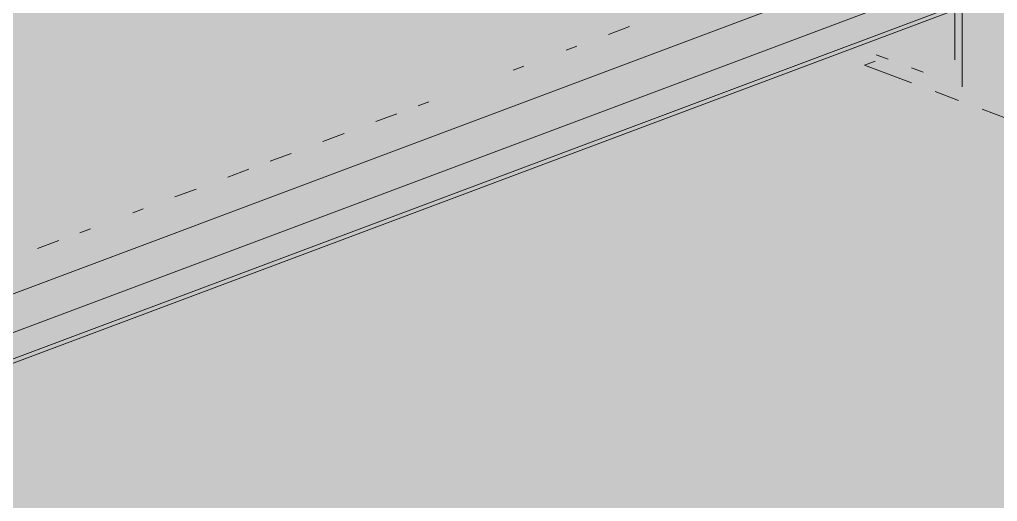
# Paper-space layout '03 3D Building and Roof' of a CAD drawing. Header units: millimetres. Extents: x 5 to 415, y 5 to 292.
# Drawn here: x 133.28 to 139.06, y 103.33 to 106.17 of the extents above; entities that cross this region are included whole.
import ezdxf

# ---------------------------------------------------------------- set-up
doc = ezdxf.new("R2010")
doc.units = ezdxf.units.MM
doc.layers.add('EXISTING', color=7, linetype='Continuous')
doc.layers.add('IMAGES', color=7, linetype='Continuous')

# ---------------------------------------------------------------- blocks, each defined once
blk = doc.blocks.new('SHEET_03')
at = {"layer": 'EXISTING', "color": 250, "lineweight": 9}
for p, q in [((130.9535, 103.6975), (138.6389, 106.5765)), ((138.9365, 106.4596), (131.1887, 103.5572)), ((131.5158, 103.5229), (139.0138, 106.3317)), ((131.5158, 103.4974), (138.8888, 106.2594)), ((138.856, 105.777), (138.856, 106.278)), ((138.8115, 106.2231), (138.8115, 105.9368)), ((136.7644, 106.087), (136.8893, 106.1339)), ((136.5144, 105.9934), (136.5769, 106.0168)), ((138.4171, 105.9414), (138.3477, 105.9674)), ((136.202, 105.8764), (136.2645, 105.8998)), ((138.2783, 105.906), (138.3407, 105.9294)), ((138.2783, 105.906), (138.556, 105.802)), ((138.6254, 105.8634), (138.556, 105.8894)), ((138.6949, 105.7499), (138.8338, 105.6979)), ((135.6397, 105.6657), (135.7022, 105.6891)), ((135.3898, 105.5721), (135.5147, 105.6189)), ((138.9726, 105.6459), (139.3892, 105.4898)), ((135.0773, 105.4551), (135.2023, 105.5019)), ((134.7649, 105.338), (134.8899, 105.3849)), ((134.515, 105.2444), (134.64, 105.2912)), ((134.2026, 105.1274), (134.3275, 105.1742)), ((133.9527, 105.0338), (134.0151, 105.0572)), ((133.6402, 104.9167), (133.7027, 104.9401)), ((133.3903, 104.8231), (133.5153, 104.8699))]:
    blk.add_line(p, q, dxfattribs=at)
at = {"layer": 'IMAGES', "color": 7}
for points in [[(137.6504, 106), (137.8218, 106), (137.6504, 106.5143), (137.8218, 106.5143)], [(137.8218, 106.1714), (137.9931, 106.1714), (137.8218, 106.5143), (137.9931, 106.5143)], [(139.0213, 106.1714), (139.1927, 106.1714), (139.0213, 106.5143), (139.1927, 106.5143)], [(124.7982, 106.1714), (136.2795, 106.1714), (124.7982, 106.3429), (136.2795, 106.3429)], [(136.2795, 106.1714), (136.4509, 106.1714), (136.2795, 106.3429), (136.4509, 106.3429)], [(136.4509, 106.1714), (136.6222, 106.1714), (136.4509, 106.3429), (136.6222, 106.3429)], [(136.6222, 106.1714), (136.7936, 106.1714), (136.6222, 106.3429), (136.7936, 106.3429)], [(136.7936, 106.1714), (136.965, 106.1714), (136.7936, 106.3429), (136.965, 106.3429)], [(136.965, 106.1714), (137.479, 106.1714), (136.965, 106.3429), (137.479, 106.3429)], [(137.479, 106), (137.6504, 106), (137.479, 106.3429), (137.6504, 106.3429)], [(137.9931, 106.1714), (138.1645, 106.1714), (137.9931, 106.3429), (138.1645, 106.3429)], [(138.1645, 106.1714), (138.5072, 106.1714), (138.1645, 106.3429), (138.5072, 106.3429)], [(138.5072, 106), (138.6786, 106), (138.5072, 106.3429), (138.6786, 106.3429)], [(138.6786, 106.1714), (139.0213, 106.1714), (138.6786, 106.3429), (139.0213, 106.3429)], [(125.1409, 106), (135.7654, 106), (125.1409, 106.1714), (135.7654, 106.1714)], [(135.7654, 106), (135.9368, 106), (135.7654, 106.1714), (135.9368, 106.1714)], [(135.9368, 106), (136.2795, 106), (135.9368, 106.1714), (136.2795, 106.1714)], [(136.2795, 106), (136.4509, 106), (136.2795, 106.1714), (136.4509, 106.1714)], [(136.4509, 106), (136.6222, 106), (136.4509, 106.1714), (136.6222, 106.1714)], [(136.6222, 106), (136.7936, 106), (136.6222, 106.1714), (136.7936, 106.1714)], [(136.7936, 106), (137.479, 106), (136.7936, 106.1714), (137.479, 106.1714)], [(137.8218, 106), (138.3359, 106), (137.8218, 106.1714), (138.3359, 106.1714)], [(138.3359, 105.8286), (138.5072, 105.8286), (138.3359, 106.1714), (138.5072, 106.1714)], [(138.6786, 106), (138.8499, 106), (138.6786, 106.1714), (138.8499, 106.1714)], [(138.8499, 105.6571), (139.0213, 105.6571), (138.8499, 106.1714), (139.0213, 106.1714)], [(139.0213, 106), (139.1927, 106), (139.0213, 106.1714), (139.1927, 106.1714)], [(125.655, 105.8286), (135.2513, 105.8286), (125.655, 106), (135.2513, 106)], [(135.2513, 105.8286), (135.4227, 105.8286), (135.2513, 106), (135.4227, 106)], [(135.4227, 105.8286), (135.594, 105.8286), (135.4227, 106), (135.594, 106)], [(135.594, 105.8286), (135.7654, 105.8286), (135.594, 106), (135.7654, 106)], [(135.7654, 105.8286), (135.9368, 105.8286), (135.7654, 106), (135.9368, 106)], [(135.9368, 105.8286), (136.1081, 105.8286), (135.9368, 106), (136.1081, 106)], [(136.1081, 105.8286), (136.2795, 105.8286), (136.1081, 106), (136.2795, 106)], [(136.2795, 105.8286), (136.7936, 105.8286), (136.2795, 106), (136.7936, 106)], [(136.7936, 105.8286), (136.965, 105.8286), (136.7936, 106), (136.965, 106)], [(136.965, 105.8286), (137.1363, 105.8286), (136.965, 106), (137.1363, 106)], [(137.1363, 105.8286), (137.6504, 105.8286), (137.1363, 106), (137.6504, 106)], [(137.6504, 105.8286), (138.1645, 105.8286), (137.6504, 106), (138.1645, 106)], [(138.1645, 105.8286), (138.3359, 105.8286), (138.1645, 106), (138.3359, 106)], [(138.5072, 105.8286), (138.6786, 105.8286), (138.5072, 106), (138.6786, 106)], [(138.6786, 105.8286), (138.8499, 105.8286), (138.6786, 106), (138.8499, 106)], [(139.0213, 105.8286), (139.364, 105.8286), (139.0213, 106), (139.364, 106)], [(126.1691, 105.6571), (134.5659, 105.6571), (126.1691, 105.8286), (134.5659, 105.8286)], [(134.5659, 105.6571), (134.7372, 105.6571), (134.5659, 105.8286), (134.7372, 105.8286)], [(134.7372, 105.6571), (134.9086, 105.6571), (134.7372, 105.8286), (134.9086, 105.8286)], [(134.9086, 105.6571), (135.2513, 105.6571), (134.9086, 105.8286), (135.2513, 105.8286)], [(135.2513, 105.6571), (135.4227, 105.6571), (135.2513, 105.8286), (135.4227, 105.8286)], [(135.4227, 105.6571), (135.594, 105.6571), (135.4227, 105.8286), (135.594, 105.8286)], [(135.594, 105.6571), (135.7654, 105.6571), (135.594, 105.8286), (135.7654, 105.8286)], [(135.7654, 105.6571), (135.9368, 105.6571), (135.7654, 105.8286), (135.9368, 105.8286)], [(135.9368, 105.6571), (136.1081, 105.6571), (135.9368, 105.8286), (136.1081, 105.8286)], [(136.1081, 105.6571), (136.2795, 105.6571), (136.1081, 105.8286), (136.2795, 105.8286)], [(136.2795, 105.6571), (136.4509, 105.6571), (136.2795, 105.8286), (136.4509, 105.8286)], [(136.4509, 105.6571), (136.7936, 105.6571), (136.4509, 105.8286), (136.7936, 105.8286)], [(136.7936, 105.6571), (137.1363, 105.6571), (136.7936, 105.8286), (137.1363, 105.8286)], [(137.1363, 105.6571), (137.3077, 105.6571), (137.1363, 105.8286), (137.3077, 105.8286)], [(137.3077, 105.6571), (137.9931, 105.6571), (137.3077, 105.8286), (137.9931, 105.8286)], [(137.9931, 105.6571), (138.1645, 105.6571), (137.9931, 105.8286), (138.1645, 105.8286)], [(138.1645, 105.6571), (138.3359, 105.6571), (138.1645, 105.8286), (138.3359, 105.8286)], [(138.3359, 105.6571), (138.6786, 105.6571), (138.3359, 105.8286), (138.6786, 105.8286)], [(138.6786, 105.6571), (138.8499, 105.6571), (138.6786, 105.8286), (138.8499, 105.8286)], [(139.0213, 105.6571), (139.1927, 105.6571), (139.0213, 105.8286), (139.1927, 105.8286)], [(126.5118, 105.4857), (134.3945, 105.4857), (126.5118, 105.6571), (134.3945, 105.6571)], [(134.3945, 105.4857), (134.5659, 105.4857), (134.3945, 105.6571), (134.5659, 105.6571)], [(134.5659, 105.4857), (134.7372, 105.4857), (134.5659, 105.6571), (134.7372, 105.6571)], [(134.7372, 105.4857), (134.9086, 105.4857), (134.7372, 105.6571), (134.9086, 105.6571)], [(134.9086, 105.4857), (135.08, 105.4857), (134.9086, 105.6571), (135.08, 105.6571)], [(135.08, 105.3143), (135.2513, 105.3143), (135.08, 105.6571), (135.2513, 105.6571)], [(135.2513, 105.4857), (135.4227, 105.4857), (135.2513, 105.6571), (135.4227, 105.6571)], [(135.4227, 105.4857), (136.1081, 105.4857), (135.4227, 105.6571), (136.1081, 105.6571)], [(136.1081, 105.4857), (136.965, 105.4857), (136.1081, 105.6571), (136.965, 105.6571)], [(136.965, 105.4857), (137.3077, 105.4857), (136.965, 105.6571), (137.3077, 105.6571)], [(137.3077, 105.4857), (137.6504, 105.4857), (137.3077, 105.6571), (137.6504, 105.6571)], [(137.6504, 105.4857), (137.9931, 105.4857), (137.6504, 105.6571), (137.9931, 105.6571)], [(137.9931, 105.4857), (138.5072, 105.4857), (137.9931, 105.6571), (138.5072, 105.6571)], [(138.5072, 105.4857), (138.6786, 105.4857), (138.5072, 105.6571), (138.6786, 105.6571)], [(138.6786, 105.4857), (138.8499, 105.4857), (138.6786, 105.6571), (138.8499, 105.6571)], [(138.8499, 105.4857), (139.0213, 105.4857), (138.8499, 105.6571), (139.0213, 105.6571)], [(139.0213, 105.4857), (139.1927, 105.4857), (139.0213, 105.6571), (139.1927, 105.6571)], [(127.0259, 105.3143), (133.7091, 105.3143), (127.0259, 105.4857), (133.7091, 105.4857)], [(133.7091, 105.3143), (133.8804, 105.3143), (133.7091, 105.4857), (133.8804, 105.4857)], [(133.8804, 105.3143), (134.0518, 105.3143), (133.8804, 105.4857), (134.0518, 105.4857)], [(134.0518, 105.3143), (134.3945, 105.3143), (134.0518, 105.4857), (134.3945, 105.4857)], [(134.3945, 105.3143), (134.5659, 105.3143), (134.3945, 105.4857), (134.5659, 105.4857)], [(134.5659, 105.3143), (134.7372, 105.3143), (134.5659, 105.4857), (134.7372, 105.4857)], [(134.7372, 105.3143), (135.08, 105.3143), (134.7372, 105.4857), (135.08, 105.4857)], [(135.2513, 105.3143), (135.4227, 105.3143), (135.2513, 105.4857), (135.4227, 105.4857)], [(135.4227, 105.3143), (135.7654, 105.3143), (135.4227, 105.4857), (135.7654, 105.4857)], [(135.7654, 105.3143), (136.4509, 105.3143), (135.7654, 105.4857), (136.4509, 105.4857)], [(136.4509, 105.3143), (136.7936, 105.3143), (136.4509, 105.4857), (136.7936, 105.4857)], [(136.7936, 105.3143), (137.1363, 105.3143), (136.7936, 105.4857), (137.1363, 105.4857)], [(137.1363, 105.3143), (137.3077, 105.3143), (137.1363, 105.4857), (137.3077, 105.4857)], [(137.3077, 105.3143), (137.479, 105.3143), (137.3077, 105.4857), (137.479, 105.4857)], [(137.479, 105.3143), (137.6504, 105.3143), (137.479, 105.4857), (137.6504, 105.4857)], [(137.6504, 105.3143), (138.6786, 105.3143), (137.6504, 105.4857), (138.6786, 105.4857)], [(138.6786, 105.3143), (138.8499, 105.3143), (138.6786, 105.4857), (138.8499, 105.4857)], [(138.8499, 105.3143), (139.0213, 105.3143), (138.8499, 105.4857), (139.0213, 105.4857)], [(139.0213, 105.3143), (139.1927, 105.3143), (139.0213, 105.4857), (139.1927, 105.4857)], [(127.3686, 105.1429), (133.3663, 105.1429), (127.3686, 105.3143), (133.3663, 105.3143)], [(133.3663, 105.1429), (133.5377, 105.1429), (133.3663, 105.3143), (133.5377, 105.3143)], [(133.5377, 105.1429), (133.7091, 105.1429), (133.5377, 105.3143), (133.7091, 105.3143)], [(133.7091, 105.1429), (133.8804, 105.1429), (133.7091, 105.3143), (133.8804, 105.3143)], [(133.8804, 105.1429), (134.2231, 105.1429), (133.8804, 105.3143), (134.2231, 105.3143)], [(134.2231, 105.1429), (134.3945, 105.1429), (134.2231, 105.3143), (134.3945, 105.3143)], [(134.3945, 105.1429), (135.2513, 105.1429), (134.3945, 105.3143), (135.2513, 105.3143)], [(135.2513, 105.1429), (135.9368, 105.1429), (135.2513, 105.3143), (135.9368, 105.3143)], [(135.9368, 105.1429), (136.1081, 105.1429), (135.9368, 105.3143), (136.1081, 105.3143)], [(136.1081, 105.1429), (136.2795, 105.1429), (136.1081, 105.3143), (136.2795, 105.3143)], [(136.2795, 105.1429), (136.4509, 105.1429), (136.2795, 105.3143), (136.4509, 105.3143)], [(136.4509, 105.1429), (136.6222, 105.1429), (136.4509, 105.3143), (136.6222, 105.3143)], [(136.6222, 105.1429), (139.1927, 105.1429), (136.6222, 105.3143), (139.1927, 105.3143)], [(133.195, 104.9714), (133.3663, 104.9714), (133.195, 105.1429), (133.3663, 105.1429)], [(133.3663, 104.9714), (133.7091, 104.9714), (133.3663, 105.1429), (133.7091, 105.1429)], [(133.7091, 104.9714), (133.8804, 104.9714), (133.7091, 105.1429), (133.8804, 105.1429)], [(133.8804, 104.9714), (134.0518, 104.9714), (133.8804, 105.1429), (134.0518, 105.1429)], [(134.0518, 104.9714), (134.3945, 104.9714), (134.0518, 105.1429), (134.3945, 105.1429)], [(134.3945, 104.9714), (134.5659, 104.9714), (134.3945, 105.1429), (134.5659, 105.1429)], [(134.5659, 104.9714), (135.08, 104.9714), (134.5659, 105.1429), (135.08, 105.1429)], [(135.08, 104.8), (135.2513, 104.8), (135.08, 105.1429), (135.2513, 105.1429)], [(135.2513, 104.9714), (135.9368, 104.9714), (135.2513, 105.1429), (135.9368, 105.1429)], [(135.9368, 104.9714), (136.2795, 104.9714), (135.9368, 105.1429), (136.2795, 105.1429)], [(136.2795, 104.9714), (136.4509, 104.9714), (136.2795, 105.1429), (136.4509, 105.1429)], [(136.4509, 104.9714), (141.7631, 104.9714), (136.4509, 105.1429), (141.7631, 105.1429)], [(133.195, 104.6286), (133.3663, 104.6286), (133.195, 104.9714), (133.3663, 104.9714)], [(133.3663, 104.8), (133.5377, 104.8), (133.3663, 104.9714), (133.5377, 104.9714)], [(133.5377, 104.8), (133.8804, 104.8), (133.5377, 104.9714), (133.8804, 104.9714)], [(133.8804, 104.8), (134.0518, 104.8), (133.8804, 104.9714), (134.0518, 104.9714)], [(134.0518, 104.8), (134.9086, 104.8), (134.0518, 104.9714), (134.9086, 104.9714)], [(134.9086, 104.8), (135.08, 104.8), (134.9086, 104.9714), (135.08, 104.9714)], [(135.2513, 104.6286), (135.4227, 104.6286), (135.2513, 104.9714), (135.4227, 104.9714)], [(135.4227, 104.8), (135.594, 104.8), (135.4227, 104.9714), (135.594, 104.9714)], [(135.594, 104.8), (135.7654, 104.8), (135.594, 104.9714), (135.7654, 104.9714)], [(135.7654, 104.8), (135.9368, 104.8), (135.7654, 104.9714), (135.9368, 104.9714)], [(135.9368, 104.8), (136.1081, 104.8), (135.9368, 104.9714), (136.1081, 104.9714)], [(136.1081, 104.8), (136.2795, 104.8), (136.1081, 104.9714), (136.2795, 104.9714)], [(136.2795, 104.8), (142.4486, 104.8), (136.2795, 104.9714), (142.4486, 104.9714)], [(133.3663, 104.6286), (133.7091, 104.6286), (133.3663, 104.8), (133.7091, 104.8)], [(133.7091, 104.6286), (133.8804, 104.6286), (133.7091, 104.8), (133.8804, 104.8)], [(133.8804, 104.6286), (134.2231, 104.6286), (133.8804, 104.8), (134.2231, 104.8)], [(134.2231, 104.6286), (134.7372, 104.6286), (134.2231, 104.8), (134.7372, 104.8)], [(134.7372, 104.6286), (135.08, 104.6286), (134.7372, 104.8), (135.08, 104.8)], [(135.08, 104.6286), (135.2513, 104.6286), (135.08, 104.8), (135.2513, 104.8)], [(135.4227, 104.6286), (135.594, 104.6286), (135.4227, 104.8), (135.594, 104.8)], [(135.594, 104.6286), (142.6199, 104.6286), (135.594, 104.8), (142.6199, 104.8)], [(132.6809, 104.4571), (133.3663, 104.4571), (132.6809, 104.6286), (133.3663, 104.6286)], [(133.3663, 104.2857), (133.5377, 104.2857), (133.3663, 104.6286), (133.5377, 104.6286)], [(133.5377, 104.4571), (133.8804, 104.4571), (133.5377, 104.6286), (133.8804, 104.6286)], [(133.8804, 104.4571), (134.3945, 104.4571), (133.8804, 104.6286), (134.3945, 104.6286)], [(134.3945, 104.4571), (134.9086, 104.4571), (134.3945, 104.6286), (134.9086, 104.6286)], [(134.9086, 104.4571), (135.2513, 104.4571), (134.9086, 104.6286), (135.2513, 104.6286)], [(135.2513, 104.4571), (142.6199, 104.4571), (135.2513, 104.6286), (142.6199, 104.6286)], [(133.0236, 104.2857), (133.3663, 104.2857), (133.0236, 104.4571), (133.3663, 104.4571)], [(133.5377, 104.2857), (133.7091, 104.2857), (133.5377, 104.4571), (133.7091, 104.4571)], [(133.7091, 104.2857), (133.8804, 104.2857), (133.7091, 104.4571), (133.8804, 104.4571)], [(133.8804, 104.2857), (134.0518, 104.2857), (133.8804, 104.4571), (134.0518, 104.4571)], [(134.0518, 104.2857), (134.2231, 104.2857), (134.0518, 104.4571), (134.2231, 104.4571)], [(134.2231, 104.2857), (134.3945, 104.2857), (134.2231, 104.4571), (134.3945, 104.4571)], [(134.3945, 104.2857), (134.5659, 104.2857), (134.3945, 104.4571), (134.5659, 104.4571)], [(134.5659, 104.2857), (134.7372, 104.2857), (134.5659, 104.4571), (134.7372, 104.4571)], [(134.7372, 104.2857), (142.1058, 104.2857), (134.7372, 104.4571), (142.1058, 104.4571)], [(133.195, 104.1143), (133.3663, 104.1143), (133.195, 104.2857), (133.3663, 104.2857)], [(133.3663, 104.1143), (134.0518, 104.1143), (133.3663, 104.2857), (134.0518, 104.2857)], [(134.0518, 104.1143), (134.2231, 104.1143), (134.0518, 104.2857), (134.2231, 104.2857)], [(134.2231, 104.1143), (141.9345, 104.1143), (134.2231, 104.2857), (141.9345, 104.2857)], [(133.195, 103.9429), (133.3663, 103.9429), (133.195, 104.1143), (133.3663, 104.1143)], [(133.3663, 103.9429), (133.5377, 103.9429), (133.3663, 104.1143), (133.5377, 104.1143)], [(133.5377, 103.9429), (133.7091, 103.9429), (133.5377, 104.1143), (133.7091, 104.1143)], [(133.7091, 103.9429), (133.8804, 103.9429), (133.7091, 104.1143), (133.8804, 104.1143)], [(133.8804, 103.9429), (141.249, 103.9429), (133.8804, 104.1143), (141.249, 104.1143)], [(133.195, 103.7714), (133.3663, 103.7714), (133.195, 103.9429), (133.3663, 103.9429)], [(133.3663, 103.7714), (140.9063, 103.7714), (133.3663, 103.9429), (140.9063, 103.9429)], [(132.8522, 103.6), (140.3922, 103.6), (132.8522, 103.7714), (140.3922, 103.7714)], [(132.5095, 103.4286), (139.8781, 103.4286), (132.5095, 103.6), (139.8781, 103.6)], [(132.5095, 103.2571), (139.5354, 103.2571), (132.5095, 103.4286), (139.5354, 103.4286)]]:
    blk.add_solid(points, dxfattribs=at)

psp = doc.layouts.new('03 3D Building and Roof')

# ---------------------------------------------------------------- block references
psp.add_blockref('SHEET_03', (0, 0))

doc.saveas('drawing.dxf')
